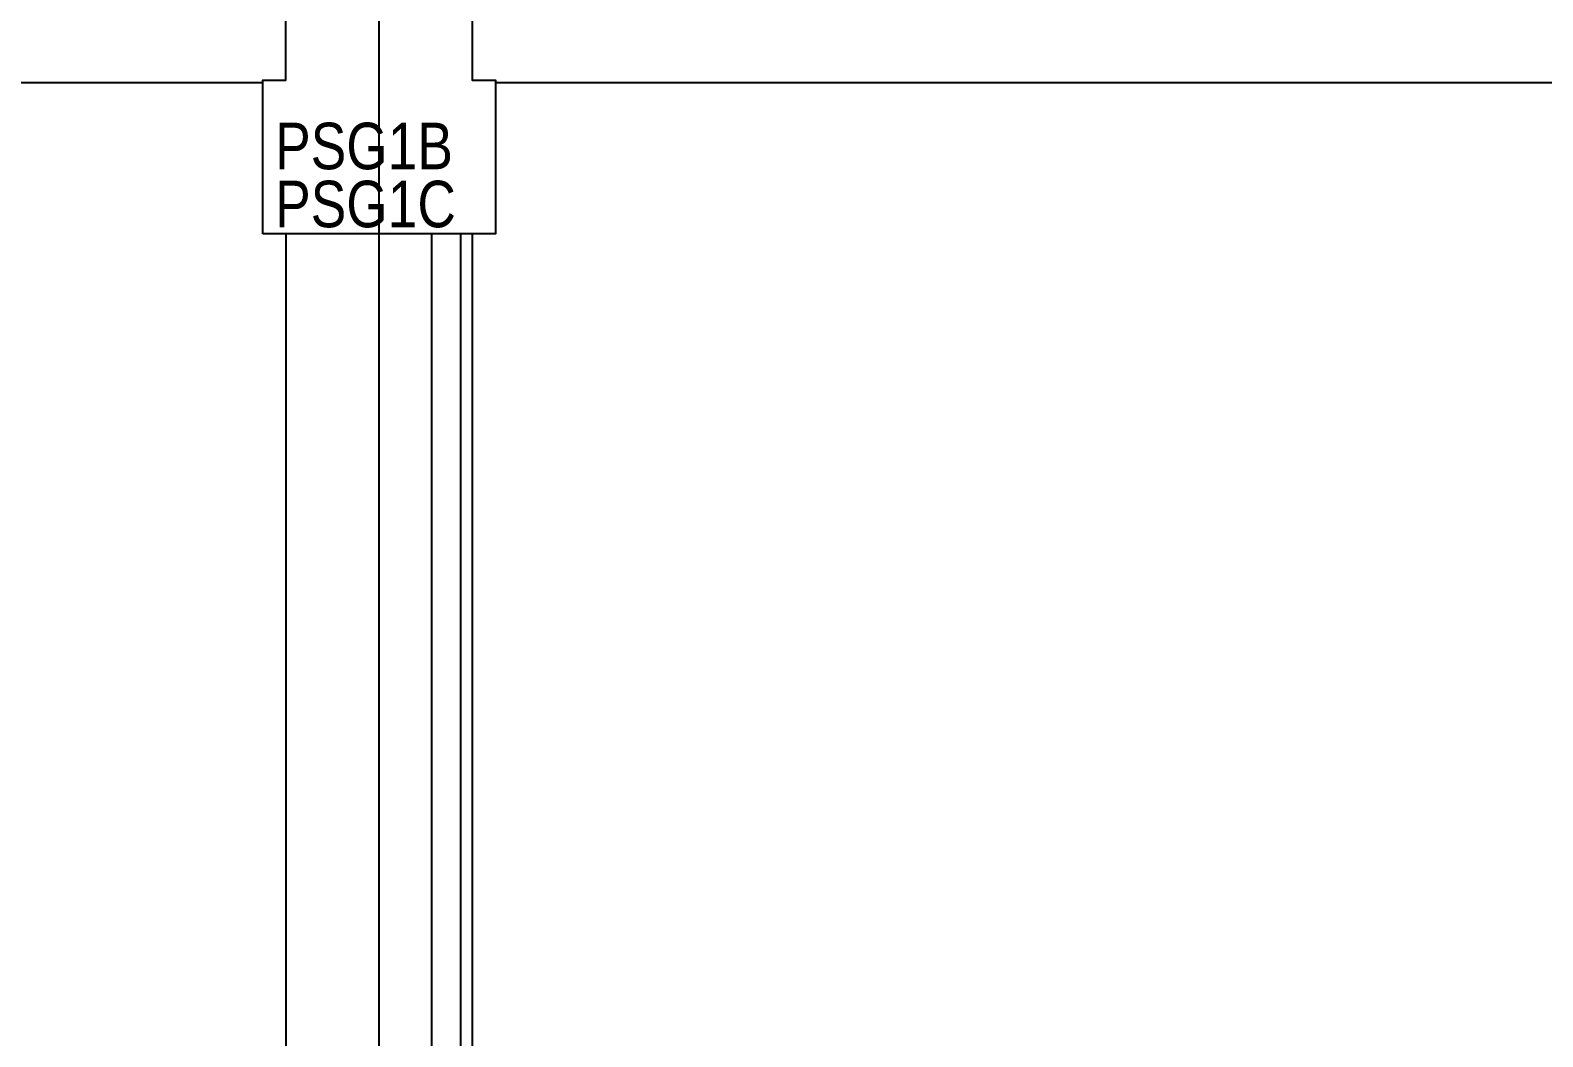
# Model space of a CAD drawing. Header units: millimetres. Extents: x 4754612 to 5801174, y 2368242 to 2777223.
# Drawn here: x 4992217 to 4998716, y 2446694 to 2451018 of the extents above; entities that cross this region are included whole.
import ezdxf
from ezdxf.enums import TextEntityAlignment as Align

# ---------------------------------------------------------------- set-up
doc = ezdxf.new("R2010")
doc.units = ezdxf.units.MM
doc.header["$LTSCALE"] = 1000
doc.linetypes.add('CEN', pattern=[6.2, 6, -0.1, 0, -0.1])
doc.layers.get('DEFPOINTS').update_dxf_attribs({"color": 151})
for name, color, linetype in [('A-ELE-8', 8, 'Continuous'), ('A-중심선', 10, 'CEN'), ('CON', 2, 'Continuous'), ('그라스울판넬', 7, 'Continuous')]:
    doc.layers.add(name, color=color, linetype=linetype)
doc.styles.add('A.NARROW', font='ARIALN.TTF')

# ---------------------------------------------------------------- blocks, each defined once
blk = doc.blocks.new('zw$CF19')
at = {"layer": 'CON'}
blk.add_lwpolyline([(-500, -1100), (-500, -440), (-400, -440), (-400, 0), (400, 0), (400, -440), (500, -440), (500, -1100)], close=True, dxfattribs=at)
at = {"layer": 'DEFPOINTS', "style": 'A.NARROW'}
for s, p in [('PSG1B', (-446.5, -722.3, 0)), ('PSG1C', (-446.5, -971.6, 0))]:
    blk.add_text(s, height=200, dxfattribs=at).set_placement(p, align=Align.MIDDLE_LEFT)

msp = doc.modelspace()

# ---------------------------------------------------------------- linework, layer by layer
at = {"layer": 'A-ELE-8'}
for p, q in [((4993315.782, 2450143.44), (4993315.782, 2441243.44)), ((4994115.782, 2450143.44), (4994115.782, 2441243.44))]:
    msp.add_line(p, q, dxfattribs=at)
at = {"layer": 'A-중심선', "ltscale": 5}
msp.add_line((4993715.782, 2403989.231), (4993715.782, 2488921.61), dxfattribs=at)
at = {"layer": 'CON'}
for p, q in [((4983215.782, 2450793.44), (4993215.782, 2450793.44)), ((4994215.782, 2450793.44), (5004365.782, 2450793.44))]:
    msp.add_line(p, q, dxfattribs=at)
at = {"layer": '그라스울판넬'}
for p, q in [((4993940.782, 2450143.44), (4993940.782, 2446243.44)), ((4994065.782, 2450143.44), (4994065.782, 2446243.44))]:
    msp.add_line(p, q, dxfattribs=at)

# ---------------------------------------------------------------- block references
at = {"layer": 'CON'}
msp.add_blockref('zw$CF19', (4993715.782, 2451243.44), dxfattribs=at)

doc.saveas('drawing.dxf')
